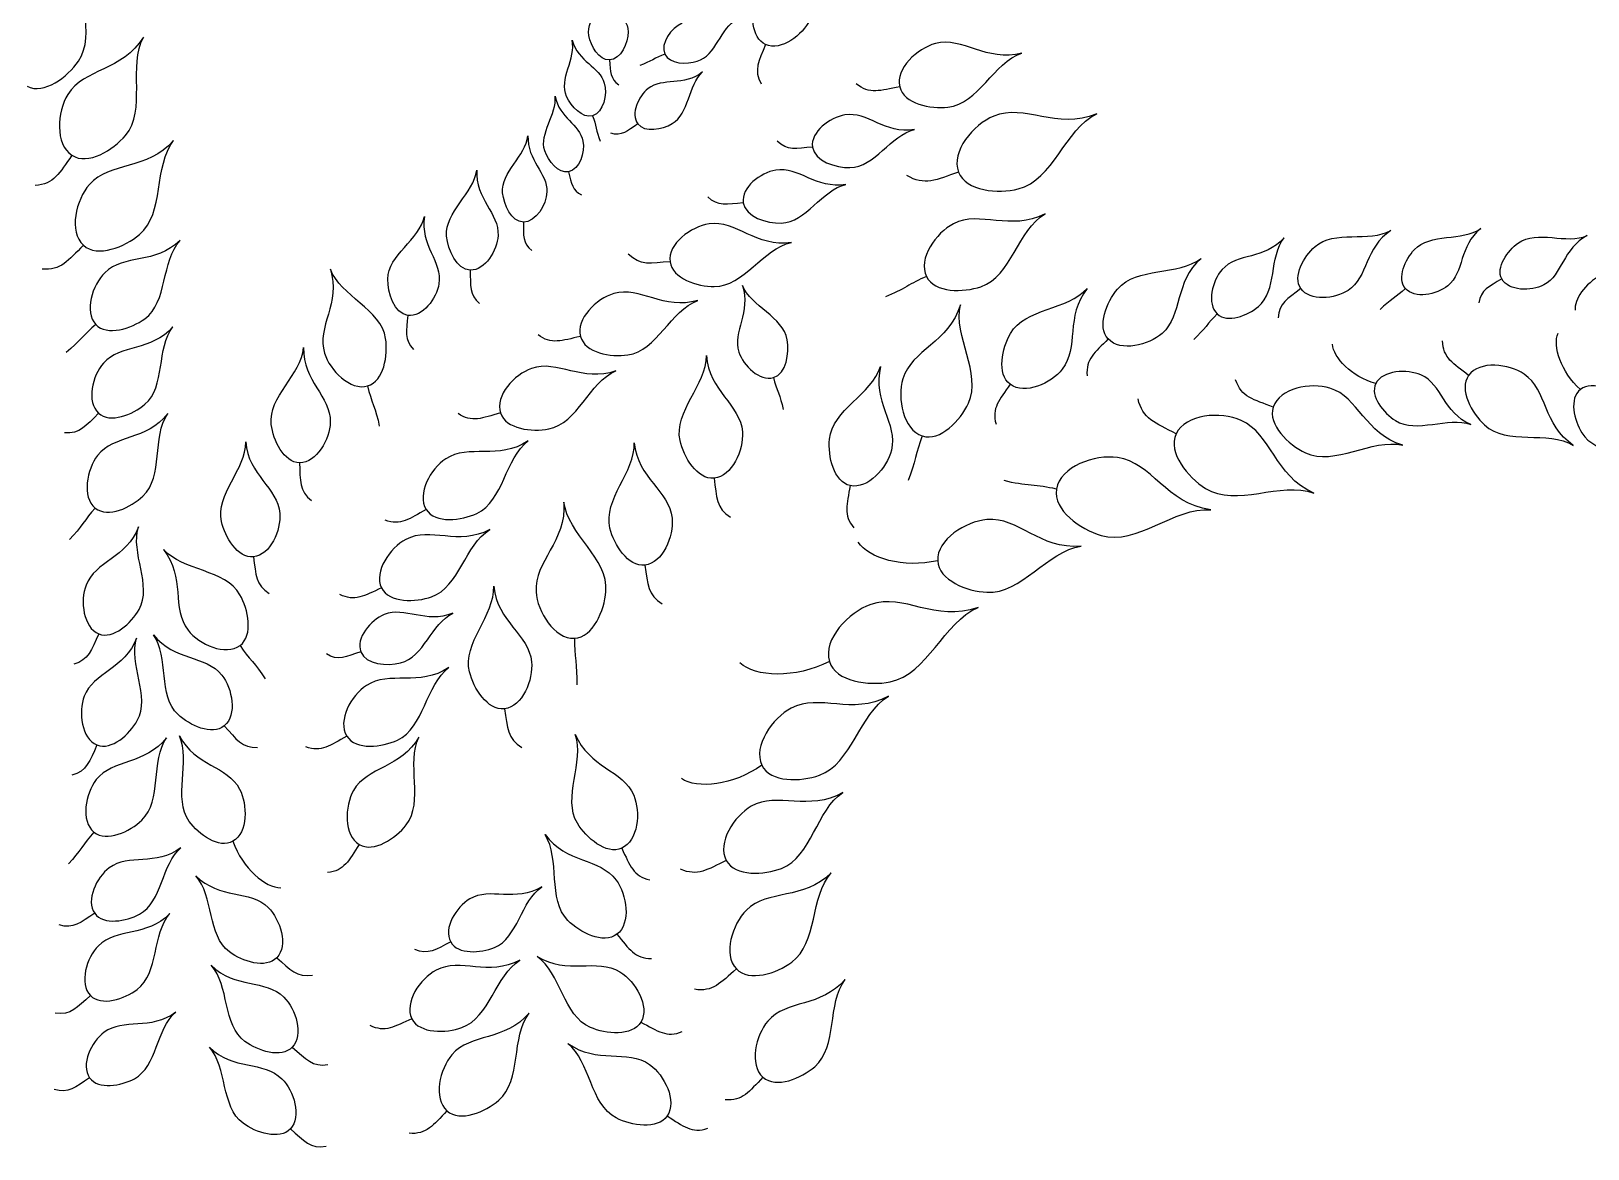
# Model space of a CAD drawing. Extents: x 5.1 to 68.9, y 5.1 to 68.9.
# Drawn here: x 36.66 to 51.06, y 36.88 to 47.22 of the extents above; entities that cross this region are included whole.
import ezdxf

# ---------------------------------------------------------------- set-up
doc = ezdxf.new("R2010")
doc.units = 0
doc.layers.add('View004', color=7, linetype='CONTINUOUS')

msp = doc.modelspace()

# ---------------------------------------------------------------- linework, layer by layer
at = {"layer": 'View004', "color": 1}
for p, q in [((42.521155, 47.011601), (42.521155, 47.011604)), ((43.453602, 47.100704), (43.453602, 47.100704)), ((42.007967, 46.957209), (42.007967, 46.957209)), ((44.695277, 46.709348), (44.695277, 46.709348)), ((41.852651, 46.441269), (41.85265, 46.441269)), ((42.270676, 46.366434), (42.270676, 46.366434)), ((43.887458, 46.150992), (43.887458, 46.150992)), ((37.033148, 46.074441), (37.033148, 46.074441)), ((41.630585, 45.921385), (41.630585, 45.921385)), ((45.239469, 45.917971), (45.239469, 45.917971)), ((43.246998, 45.635708), (43.246998, 45.635708)), ((41.211391, 45.45668), (41.211391, 45.45668)), ((37.138915, 45.241883), (37.138915, 45.241883)), ((40.720721, 45.011505), (40.720721, 45.011505)), ((42.568953, 45.089401), (42.568953, 45.089401)), ((44.942729, 44.952407), (44.942729, 44.952407)), ((48.407682, 44.840272), (48.407682, 44.840272)), ((49.375265, 44.842019), (49.375265, 44.84202)), ((50.268348, 44.929697), (50.268348, 44.929697)), ((40.142046, 44.592468), (40.142046, 44.592468)), ((47.634479, 44.605184), (47.634477, 44.605184)), ((37.253492, 44.508483), (37.253492, 44.508484)), ((41.739341, 44.397819), (41.739341, 44.397819)), ((46.625045, 44.374018), (46.625045, 44.374018)), ((43.527062, 44.016111), (43.52706, 44.016111)), ((45.717467, 43.954389), (45.717467, 43.954389)), ((49.10191, 43.960816), (49.10191, 43.960816)), ((49.961359, 44.03617), (49.961359, 44.03617)), ((39.770311, 43.938788), (39.770312, 43.938788)), ((50.995108, 43.906365), (50.995108, 43.906365)), ((37.278848, 43.686872), (37.278848, 43.686872)), ((40.999589, 43.689008), (40.999589, 43.689008)), ((48.152992, 43.743917), (48.152992, 43.743917)), ((44.904334, 43.475814), (44.904334, 43.475814)), ((47.253977, 43.495796), (47.253977, 43.495796)), ((39.140592, 43.227955), (39.140592, 43.227955)), ((42.976956, 43.084795), (42.976956, 43.084795)), ((44.237278, 43.016116), (44.237278, 43.016116)), ((46.146407, 42.983877), (46.146407, 42.983877)), ((37.248696, 42.808236), (37.248695, 42.808236)), ((40.311822, 42.795752), (40.311822, 42.795752)), ((38.71365, 42.356657), (38.71365, 42.356657)), ((42.336565, 42.279232), (42.336565, 42.279232)), ((45.046485, 42.321191), (45.046485, 42.321191)), ((39.899113, 42.0696), (39.899113, 42.0696)), ((37.281785, 41.643652), (37.281785, 41.643652)), ((38.589045, 41.536162), (38.589053, 41.536162)), ((41.683738, 41.602361), (41.683738, 41.602361)), ((39.706711, 41.477099), (39.706711, 41.477099)), ((44.044327, 41.389128), (44.044327, 41.389128)), ((41.035994, 40.950353), (41.035994, 40.950353)), ((38.443245, 40.792077), (38.443245, 40.792077)), ((39.577206, 40.69712), (39.577206, 40.69712)), ((37.265007, 40.614949), (37.265007, 40.614949)), ((43.418514, 40.429148), (43.418514, 40.429148)), ((37.237171, 39.807496), (37.237169, 39.807496)), ((38.523677, 39.723114), (38.523677, 39.723114)), ((39.692343, 39.693594), (39.692343, 39.693594)), ((42.121556, 39.658988), (42.121556, 39.658988)), ((43.090286, 39.546476), (43.090286, 39.546476)), ((37.24434, 39.056126), (37.24434, 39.056126)), ((40.538938, 38.791186), (40.538938, 38.791186)), ((42.077168, 38.862209), (42.077168, 38.862209)), ((38.929399, 38.645282), (38.929399, 38.645282)), ((43.183162, 38.541683), (43.183162, 38.541683)), ((37.204544, 38.295196), (37.204544, 38.295196)), ((40.179978, 38.079908), (40.179978, 38.079908)), ((42.299548, 38.049624), (42.299548, 38.049624)), ((39.072682, 37.81676), (39.072682, 37.81676)), ((37.196571, 37.532975), (37.196571, 37.532975)), ((43.429389, 37.538349), (43.429389, 37.538349)), ((40.50475, 37.227278), (40.50475, 37.227278)), ((42.542061, 37.179695), (42.542061, 37.179695)), ((39.054891, 37.060166), (39.054891, 37.060166))]:
    msp.add_line(p, q, dxfattribs=at)
for points in [[(37.093246, 46.94542), (37.267291, 47.19989), (37.05339, 47.587864), (37.169748, 47.86714)], [(41.818923, 47.182143), (41.787943, 47.350616), (41.984068, 47.499377), (41.987975, 47.667434)], [(41.987975, 47.667434), (41.995412, 47.460992), (42.174437, 47.37812), (42.18073, 47.219042)], [(43.453602, 47.100704), (43.319508, 47.160847), (43.314524, 47.390516), (43.357618, 47.531019)], [(42.68073, 47.298942), (42.581656, 47.252172), (42.476204, 47.111514), (42.521155, 47.011601)], [(42.82171, 46.944928), (42.993239, 46.997752), (43.036445, 47.252028), (43.190689, 47.337066)], [(43.864841, 47.329707), (43.798025, 47.187744), (43.596762, 47.036495), (43.453602, 47.100704)], [(37.694717, 47.168757), (37.499873, 46.852113), (37.146016, 46.881225), (36.994995, 46.637726)], [(37.52876, 46.258879), (37.726774, 46.495177), (37.551698, 46.902149), (37.694717, 47.168757)], [(41.611619, 46.618751), (41.540618, 46.778157), (41.699214, 46.972403), (41.662859, 47.139748)], [(41.662859, 47.139748), (41.719637, 46.937109), (41.916743, 46.897901), (41.96105, 46.741887)], [(42.007967, 46.957209), (41.910189, 46.951547), (41.836636, 47.085816), (41.818923, 47.182143)], [(42.18073, 47.219042), (42.184864, 47.114559), (42.112357, 46.963253), (42.007967, 46.957209)], [(45.826632, 47.020662), (45.496995, 46.932739), (45.27968, 47.175476), (45.025399, 47.108612)], [(42.521155, 47.011604), (42.433061, 46.978748), (42.388803, 46.941367), (42.289588, 46.906548)], [(42.521155, 47.011604), (42.563257, 46.918019), (42.723635, 46.914723), (42.82171, 46.944928)], [(43.453602, 47.100704), (43.391899, 46.946457), (43.341416, 46.862955), (43.411509, 46.735336)], [(45.025399, 47.108612), (44.858386, 47.064699), (44.654425, 46.877135), (44.695277, 46.709348)], [(45.141799, 46.519375), (45.422835, 46.551782), (45.563096, 46.933355), (45.826632, 47.020662)], [(36.617966, 46.713564), (36.774655, 46.632814), (36.993734, 46.799922), (37.093246, 46.94542)], [(42.007967, 46.957209), (42.018902, 46.847034), (42.014723, 46.78214), (42.095401, 46.728229)], [(42.871174, 46.845717), (42.695492, 46.707746), (42.502078, 46.797744), (42.36631, 46.691891)], [(42.588407, 46.367334), (42.749167, 46.459356), (42.735111, 46.725173), (42.871174, 46.845717)], [(41.96105, 46.741887), (41.99015, 46.639418), (41.95457, 46.47224), (41.852651, 46.441269)], [(42.36631, 46.691891), (42.277136, 46.622368), (42.202795, 46.456864), (42.270676, 46.366434)], [(44.695277, 46.709348), (44.515992, 46.673427), (44.415519, 46.635496), (44.291422, 46.736889)], [(44.695277, 46.709348), (44.733542, 46.552188), (44.981112, 46.500844), (45.141799, 46.519375)], [(36.994995, 46.637726), (36.895801, 46.477798), (36.875061, 46.176542), (37.033148, 46.074441)], [(41.410321, 46.115851), (41.354739, 46.27788), (41.526677, 46.454039), (41.505659, 46.620822)], [(41.505659, 46.620822), (41.543579, 46.417756), (41.732901, 46.362304), (41.762677, 46.205911)], [(41.85265, 46.441269), (41.757185, 46.412259), (41.652215, 46.527607), (41.611619, 46.618751)], [(46.518815, 46.457355), (46.14563, 46.303462), (45.853316, 46.55478), (45.565295, 46.437194)], [(41.85265, 46.441269), (41.884924, 46.35574), (41.885848, 46.299422), (41.923792, 46.204493)], [(44.187768, 46.448516), (44.048609, 46.426353), (43.867843, 46.290532), (43.887458, 46.150992)], [(44.831249, 46.31237), (44.556487, 46.26761), (44.399641, 46.482265), (44.187768, 46.448516)], [(45.565295, 46.437194), (45.376121, 46.359967), (45.165714, 46.108524), (45.239469, 45.917971)], [(45.792559, 45.763839), (46.117273, 45.845121), (46.223082, 46.314361), (46.518815, 46.457355)], [(37.033148, 46.074441), (37.181223, 45.978807), (37.415543, 46.12377), (37.52876, 46.258879)], [(41.019763, 45.726691), (41.000464, 45.918752), (41.234414, 46.067787), (41.254259, 46.256173)], [(41.254259, 46.256173), (41.243624, 46.023634), (41.437066, 45.914096), (41.429502, 45.734855)], [(42.270676, 46.366434), (42.172054, 46.298554), (42.121379, 46.249801), (42.020535, 46.278796)], [(42.270676, 46.366434), (42.334257, 46.281732), (42.49649, 46.314718), (42.588407, 46.367334)], [(44.234678, 45.960662), (44.465492, 45.964272), (44.610209, 46.26277), (44.831249, 46.31237)], [(37.973695, 46.210564), (37.72878, 45.930843), (37.384732, 46.018551), (37.195222, 45.803644)], [(37.658343, 45.341097), (37.892987, 45.54107), (37.788223, 45.971537), (37.973695, 46.210564)], [(41.630585, 45.921385), (41.534723, 45.901309), (41.442101, 46.023208), (41.410321, 46.115851)], [(41.762677, 46.205911), (41.782235, 46.103192), (41.732929, 45.942818), (41.630585, 45.921385)], [(43.887458, 46.150992), (43.73898, 46.136309), (43.654333, 46.113627), (43.561761, 46.205982)], [(43.887458, 46.150992), (43.905831, 46.020289), (44.102706, 45.958598), (44.234678, 45.960662)], [(37.033148, 46.074441), (36.918255, 45.911636), (36.867212, 45.806317), (36.693045, 45.793499)], [(44.195963, 45.805301), (43.919677, 45.758164), (43.76015, 45.97309), (43.547096, 45.937514)], [(40.501695, 45.326825), (40.481568, 45.549744), (40.754577, 45.719807), (40.779795, 45.938006)], [(40.779795, 45.938006), (40.764738, 45.668504), (40.987749, 45.539228), (40.976878, 45.33149)], [(41.630585, 45.921385), (41.657711, 45.814043), (41.663186, 45.749246), (41.750957, 45.707873)], [(43.547096, 45.937514), (43.407162, 45.91415), (43.226197, 45.776045), (43.246998, 45.635708)], [(45.239469, 45.917971), (45.034668, 45.848231), (44.922635, 45.788264), (44.761441, 45.888112)], [(45.239469, 45.917971), (45.308554, 45.739486), (45.606899, 45.717363), (45.792559, 45.763839)], [(37.195222, 45.803644), (37.07075, 45.662495), (37.000067, 45.368914), (37.138915, 45.241883)], [(41.211391, 45.45668), (41.101056, 45.459314), (41.030797, 45.616877), (41.019763, 45.726691)], [(41.429502, 45.734855), (41.424536, 45.617131), (41.329187, 45.453867), (41.211391, 45.45668)], [(43.246998, 45.635708), (43.097625, 45.619806), (43.012576, 45.596331), (42.918679, 45.688613)], [(43.598005, 45.44671), (43.830356, 45.452085), (43.9738, 45.753697), (44.195963, 45.805301)], [(43.246998, 45.635708), (43.266482, 45.504259), (43.465155, 45.443635), (43.598005, 45.44671)], [(46.040612, 45.532394), (45.720092, 45.366281), (45.440128, 45.56747), (45.192661, 45.440321)], [(39.956922, 44.928813), (39.960036, 45.152617), (40.249218, 45.293433), (40.29694, 45.507837)], [(40.29694, 45.507837), (40.254, 45.241352), (40.462392, 45.089634), (40.430024, 44.884145)], [(41.211391, 45.45668), (41.213539, 45.331937), (41.202877, 45.259439), (41.288528, 45.191471)], [(42.930101, 45.438448), (42.764452, 45.414164), (42.547701, 45.255465), (42.568953, 45.089401)], [(43.692564, 45.26724), (43.365483, 45.218105), (43.182306, 45.475425), (42.930101, 45.438448)], [(45.192661, 45.440321), (45.030123, 45.356814), (44.862208, 45.116443), (44.942729, 44.952407)], [(45.447472, 44.858073), (45.730451, 44.955728), (45.788249, 45.382011), (46.040612, 45.532394)], [(49.458572, 45.200931), (49.604224, 45.358812), (49.901048, 45.274079), (50.072543, 45.396656)], [(50.072543, 45.396656), (49.871087, 45.233809), (49.922723, 44.991877), (49.76791, 44.865827)], [(37.138915, 45.241883), (37.268971, 45.122897), (37.524183, 45.226759), (37.658343, 45.341097)], [(38.034028, 45.28677), (37.805318, 45.062279), (37.515309, 45.160052), (37.338439, 44.987664)], [(37.706405, 44.559964), (37.921097, 44.716578), (37.859059, 45.093389), (38.034028, 45.28677)], [(40.720721, 45.011505), (40.59282, 45.015852), (40.513202, 45.199368), (40.501695, 45.326825)], [(40.976878, 45.33149), (40.96974, 45.195048), (40.857271, 45.006863), (40.720721, 45.011505)], [(42.978655, 44.85818), (43.25292, 44.859073), (43.429235, 45.211565), (43.692564, 45.26724)], [(48.252203, 45.309068), (48.070999, 45.105836), (47.819621, 45.172338), (47.679419, 45.016206)], [(48.015524, 44.674413), (48.18868, 44.81931), (48.114799, 45.135245), (48.252203, 45.309068)], [(48.539192, 45.22935), (48.717966, 45.388628), (49.038013, 45.262299), (49.24161, 45.379598)], [(49.24161, 45.379598), (49.00039, 45.22089), (49.03132, 44.946882), (48.84585, 44.823914)], [(50.268348, 44.929697), (50.209782, 45.037002), (50.322032, 45.191646), (50.421268, 45.263036)], [(50.421268, 45.263036), (50.594829, 45.387895), (50.86734, 45.245986), (51.05905, 45.331259)], [(51.05905, 45.331259), (50.830083, 45.212703), (50.832111, 44.966479), (50.655975, 44.874488)], [(37.138915, 45.241883), (36.998484, 45.100515), (36.930594, 45.005181), (36.756728, 45.021584)], [(42.568953, 45.089401), (42.392342, 45.074142), (42.291447, 45.04844), (42.182828, 45.159521)], [(46.7116, 44.836433), (46.888726, 45.045832), (47.272019, 44.954048), (47.484051, 45.119832)], [(47.484051, 45.119832), (47.236013, 44.901033), (47.31517, 44.595252), (47.124609, 44.425955)], [(48.407682, 44.840272), (48.329957, 44.952969), (48.436974, 45.138281), (48.539192, 45.22935)], [(49.375265, 44.84202), (49.295989, 44.935826), (49.375292, 45.110661), (49.458572, 45.200931)], [(37.338439, 44.987664), (37.222269, 44.874443), (37.142414, 44.626703), (37.253492, 44.508483)], [(39.425002, 45.021062), (39.522922, 44.705616), (39.29659, 44.48592), (39.371194, 44.242549)], [(39.936656, 44.378148), (39.894338, 44.648747), (39.519745, 44.769535), (39.425002, 45.021062)], [(40.720721, 45.011505), (40.72175, 44.866841), (40.708537, 44.782906), (40.807053, 44.703093)], [(42.568953, 45.089401), (42.588858, 44.933854), (42.82184, 44.857668), (42.978655, 44.85818)], [(47.679419, 45.016206), (47.587333, 44.91366), (47.533632, 44.699129), (47.634479, 44.605184)], [(51.189915, 44.965363), (51.03428, 44.886403), (50.935819, 44.734679), (50.947838, 44.641561)], [(40.142046, 44.592468), (40.015286, 44.610064), (39.955141, 44.80085), (39.956922, 44.928813)], [(40.430024, 44.884145), (40.408767, 44.74918), (40.277377, 44.573682), (40.142046, 44.592468)], [(42.827306, 44.730177), (42.510236, 44.636036), (42.293055, 44.865384), (42.048443, 44.793695)], [(43.239052, 44.870011), (43.320833, 44.621093), (43.144186, 44.443887), (43.206538, 44.251832)], [(43.653261, 44.366762), (43.616163, 44.580834), (43.31748, 44.671749), (43.239052, 44.870011)], [(44.942729, 44.952407), (44.797718, 44.892707), (44.726032, 44.82792), (44.562592, 44.764328)], [(44.942729, 44.952407), (45.018151, 44.798759), (45.285674, 44.802237), (45.447472, 44.858073)], [(45.720416, 44.424825), (45.857485, 44.662384), (46.25099, 44.640219), (46.430163, 44.841064)], [(46.430163, 44.841064), (46.224984, 44.581646), (46.357254, 44.294814), (46.199834, 44.09433)], [(46.625045, 44.374018), (46.518766, 44.489325), (46.610324, 44.716707), (46.7116, 44.836433)], [(48.407682, 44.840272), (48.284004, 44.74725), (48.203448, 44.705146), (48.197597, 44.569641)], [(48.84585, 44.823914), (48.724036, 44.743147), (48.490663, 44.719955), (48.407682, 44.840272)], [(49.375265, 44.84202), (49.294279, 44.763894), (49.231058, 44.735429), (49.142208, 44.646311)], [(49.76791, 44.865827), (49.66623, 44.783037), (49.4599, 44.741871), (49.375265, 44.842019)], [(50.268348, 44.929697), (50.14987, 44.858566), (50.074418, 44.828652), (50.056641, 44.70885)], [(50.655975, 44.874488), (50.540291, 44.814067), (50.330874, 44.815137), (50.268348, 44.929697)], [(42.048443, 44.793695), (41.88778, 44.746613), (41.695204, 44.559315), (41.739341, 44.397819)], [(42.177216, 44.225817), (42.448691, 44.26484), (42.574277, 44.638425), (42.827306, 44.730177)], [(45.256739, 44.690986), (45.151504, 44.338498), (44.805842, 44.275808), (44.723781, 44.004442)], [(45.33086, 43.778875), (45.459678, 44.05538), (45.188239, 44.399579), (45.256739, 44.690986)], [(47.634477, 44.605184), (47.728935, 44.517188), (47.91652, 44.591564), (48.015524, 44.674413)], [(37.253492, 44.508484), (37.357535, 44.397751), (37.583653, 44.47042), (37.706405, 44.559964)], [(40.142046, 44.592468), (40.128058, 44.448479), (40.106207, 44.366367), (40.195909, 44.276763)], [(47.634477, 44.605184), (47.54834, 44.524127), (47.515243, 44.459198), (47.417166, 44.370444)], [(37.253492, 44.508484), (37.145991, 44.420033), (37.10204, 44.346372), (36.979915, 44.249817)], [(37.967959, 44.486519), (37.765781, 44.255609), (37.481769, 44.328012), (37.325329, 44.150606)], [(37.707636, 43.768774), (37.901334, 43.933851), (37.814851, 44.289202), (37.967959, 44.486519)], [(41.739341, 44.397819), (41.566568, 44.358149), (41.470227, 44.318667), (41.347217, 44.413564)], [(41.739341, 44.397819), (41.780683, 44.246552), (42.021996, 44.203504), (42.177216, 44.225817)], [(45.717467, 43.954389), (45.592378, 44.04896), (45.642044, 44.288998), (45.720416, 44.424825)], [(47.124609, 44.425955), (46.999451, 44.31476), (46.73851, 44.250914), (46.625045, 44.374018)], [(50.995108, 43.906365), (50.815528, 44.068483), (50.738848, 44.307209), (50.788719, 44.427433)], [(38.878744, 43.582665), (38.848267, 43.837886), (39.156027, 44.042131), (39.177757, 44.293434)], [(39.177757, 44.293434), (39.169388, 43.983576), (39.429656, 43.842559), (39.424049, 43.603737)], [(39.371194, 44.242549), (39.42019, 44.082702), (39.609595, 43.89272), (39.770311, 43.938788)], [(39.770312, 43.938788), (39.920849, 43.98194), (39.960854, 44.223431), (39.936656, 44.378148)], [(43.206538, 44.251832), (43.247488, 44.125689), (43.400191, 43.977476), (43.527062, 44.016111)], [(43.52706, 44.016111), (43.645895, 44.052303), (43.674473, 44.244363), (43.653261, 44.366762)], [(46.625045, 44.374018), (46.499744, 44.248624), (46.415158, 44.187915), (46.430321, 44.033295)], [(49.10191, 43.960816), (48.877097, 44.025324), (48.709104, 44.200069), (48.701345, 44.325658)], [(49.961359, 44.03617), (49.817914, 44.147435), (49.724161, 44.198224), (49.719661, 44.357265)], [(37.325329, 44.150606), (37.222577, 44.034088), (37.164228, 43.791737), (37.278848, 43.686872)], [(41.287301, 44.100692), (41.129356, 44.04517), (40.946965, 43.847941), (40.999589, 43.689008)], [(42.068434, 44.078494), (41.756792, 43.9677), (41.527776, 44.18523), (41.287301, 44.100692)], [(42.662113, 43.434356), (42.603295, 43.702241), (42.908966, 43.951044), (42.905997, 44.220178)], [(42.905997, 44.220178), (42.929224, 43.890244), (43.220242, 43.767458), (43.239039, 43.513251)], [(44.044738, 43.445357), (44.070864, 43.718375), (44.438085, 43.861507), (44.517755, 44.118596)], [(44.517755, 44.118596), (44.438731, 43.797424), (44.678104, 43.591345), (44.618076, 43.343613)], [(46.199834, 44.09433), (46.096443, 43.962651), (45.851014, 43.853423), (45.717467, 43.954389)], [(49.520159, 44.040339), (49.39144, 44.097676), (49.164024, 44.08503), (49.10191, 43.960816)], [(50.475588, 44.047717), (50.334115, 44.144575), (50.060788, 44.175847), (49.961359, 44.03617)], [(41.445956, 43.540427), (41.714985, 43.593766), (41.820618, 43.973476), (42.068434, 44.078494)], [(43.52706, 44.016111), (43.552986, 43.90529), (43.591078, 43.846409), (43.617654, 43.721932)], [(44.723781, 44.004442), (44.669883, 43.82621), (44.727141, 43.532964), (44.904334, 43.475814)], [(45.717467, 43.954389), (45.61646, 43.808712), (45.544017, 43.733929), (45.586433, 43.58447)], [(48.152992, 43.743917), (47.970738, 43.812268), (47.858591, 43.834483), (47.803439, 43.995916)], [(48.67591, 43.919166), (48.500255, 43.973392), (48.21042, 43.91855), (48.152992, 43.743917)], [(49.10191, 43.960816), (49.043731, 43.844469), (49.173491, 43.687609), (49.2849, 43.617804)], [(49.981122, 43.580956), (49.726409, 43.693351), (49.71614, 43.953045), (49.520159, 44.040339)], [(49.961359, 44.03617), (49.868228, 43.905338), (49.990521, 43.686113), (50.108828, 43.577513)], [(50.930101, 43.389034), (50.649932, 43.579394), (50.690988, 43.90025), (50.475588, 44.047717)], [(51.41989, 43.790166), (51.326343, 43.901946), (51.109279, 43.993556), (50.995108, 43.906365)], [(39.770312, 43.938788), (39.800696, 43.798564), (39.847484, 43.723557), (39.878401, 43.566108)], [(47.253977, 43.495796), (47.061839, 43.595246), (46.940995, 43.63454), (46.901398, 43.819973)], [(49.35068, 43.389098), (49.00328, 43.494995), (48.943353, 43.83661), (48.67591, 43.919166)], [(50.995108, 43.906365), (50.888168, 43.824697), (50.93745, 43.619966), (51.009245, 43.504468)], [(37.278848, 43.686872), (37.162922, 43.570173), (37.106878, 43.491475), (36.963352, 43.505016)], [(37.919971, 43.68251), (37.722808, 43.429862), (37.422451, 43.488602), (37.269816, 43.29443)], [(37.278848, 43.686872), (37.386208, 43.588649), (37.596886, 43.674387), (37.707636, 43.768774)], [(37.690888, 42.918897), (37.883093, 43.102413), (37.771985, 43.467776), (37.919971, 43.68251)], [(40.999589, 43.689008), (40.829159, 43.640247), (40.735043, 43.59572), (40.607182, 43.683972)], [(40.999589, 43.689008), (41.048881, 43.540141), (41.292135, 43.509928), (41.445956, 43.540427)], [(44.904334, 43.475814), (45.070326, 43.422282), (45.257209, 43.620778), (45.33086, 43.778875)], [(47.854186, 43.620308), (47.66747, 43.703299), (47.340368, 43.680963), (47.253977, 43.495796)], [(48.152992, 43.743917), (48.099201, 43.580343), (48.294105, 43.394714), (48.449769, 43.321103)], [(49.2849, 43.617804), (49.479748, 43.495716), (49.768565, 43.660311), (49.981122, 43.580956)], [(39.140592, 43.227955), (38.993631, 43.228715), (38.896168, 43.436738), (38.878744, 43.582665)], [(39.424049, 43.603737), (39.420369, 43.44688), (39.29749, 43.227144), (39.140592, 43.227955)], [(48.529051, 42.94639), (48.159598, 43.109037), (48.138471, 43.493956), (47.854186, 43.620308)], [(50.108828, 43.577513), (50.315741, 43.387573), (50.693339, 43.530168), (50.930101, 43.389034)], [(38.417038, 42.682855), (38.360727, 42.933645), (38.646085, 43.168172), (38.642108, 43.420381)], [(38.642108, 43.420381), (38.66534, 43.111282), (38.938617, 42.997505), (38.957362, 42.759354)], [(41.256544, 43.429493), (40.980431, 43.247402), (40.706046, 43.403867), (40.492758, 43.264285)], [(40.780767, 42.758203), (41.02924, 42.874318), (41.041024, 43.26827), (41.256544, 43.429493)], [(42.013368, 42.621084), (41.948096, 42.88747), (42.247667, 43.143585), (42.238197, 43.412569)], [(42.238197, 43.412569), (42.269387, 43.083292), (42.563287, 42.967573), (42.58822, 42.713894)], [(42.976956, 43.084795), (42.820806, 43.070371), (42.695741, 43.281189), (42.662113, 43.434356)], [(43.239039, 43.513251), (43.251388, 43.346288), (43.143665, 43.100194), (42.976956, 43.084795)], [(44.237278, 43.016116), (44.084222, 43.05025), (44.029798, 43.289254), (44.044738, 43.445357)], [(44.904334, 43.475814), (44.845396, 43.327283), (44.842112, 43.228878), (44.772979, 43.064087)], [(47.253977, 43.495796), (47.173058, 43.322356), (47.363704, 43.091805), (47.525803, 42.990053)], [(48.449769, 43.321103), (48.722019, 43.192356), (49.063375, 43.458381), (49.35068, 43.389098)], [(51.009245, 43.504468), (51.134812, 43.302465), (51.47799, 43.324143), (51.639432, 43.153799)], [(37.269816, 43.29443), (37.169563, 43.1669), (37.123019, 42.910803), (37.248696, 42.808236)], [(39.140592, 43.227955), (39.146558, 43.061931), (39.134168, 42.965145), (39.249893, 42.876787)], [(40.492758, 43.264285), (40.35267, 43.172611), (40.222724, 42.937493), (40.311822, 42.795752)], [(44.618076, 43.343613), (44.578652, 43.180902), (44.400682, 42.979674), (44.237278, 43.016116)], [(46.7111, 43.276209), (46.50137, 43.306857), (46.180885, 43.193012), (46.146407, 42.983877)], [(47.573793, 42.791897), (47.15924, 42.850973), (47.030424, 43.229551), (46.7111, 43.276209)], [(42.976956, 43.084795), (43.000499, 42.909097), (42.997372, 42.805027), (43.129429, 42.723186)], [(44.237278, 43.016116), (44.205832, 42.841659), (44.170955, 42.743556), (44.271569, 42.625177)], [(46.146407, 42.983877), (45.969264, 43.025199), (45.857929, 43.012317), (45.660763, 43.06238)], [(46.146407, 42.983877), (46.114115, 42.787988), (46.36906, 42.611045), (46.559451, 42.554768)], [(47.525803, 42.990053), (47.809308, 42.81209), (48.221096, 43.06071), (48.529051, 42.94639)], [(37.248695, 42.808236), (37.153774, 42.706403), (37.119904, 42.627597), (37.011553, 42.515803)], [(37.248695, 42.808236), (37.366411, 42.712165), (37.580994, 42.813996), (37.690888, 42.918897)], [(40.311822, 42.795752), (40.157993, 42.707657), (40.077252, 42.641919), (39.931999, 42.697041)], [(40.311822, 42.795752), (40.395276, 42.662988), (40.638699, 42.691811), (40.780767, 42.758203)], [(41.586274, 42.863841), (41.611726, 42.496861), (41.310193, 42.316613), (41.328809, 42.033722)], [(41.976436, 42.036065), (41.999782, 42.340209), (41.624633, 42.56696), (41.586274, 42.863841)], [(46.559451, 42.554768), (46.892438, 42.456338), (47.234193, 42.819912), (47.573793, 42.791897)], [(38.71365, 42.356657), (38.567376, 42.342446), (38.449234, 42.539461), (38.417038, 42.682855)], [(38.957362, 42.759354), (38.969676, 42.602937), (38.869815, 42.371829), (38.71365, 42.356657)], [(42.58822, 42.713894), (42.604599, 42.547278), (42.502853, 42.298654), (42.336565, 42.279232)], [(45.501042, 42.702), (45.305576, 42.684282), (45.037635, 42.514425), (45.046485, 42.321191)], [(46.373612, 42.456533), (45.987541, 42.420178), (45.798647, 42.728981), (45.501042, 42.702)], [(37.648799, 42.633404), (37.539832, 42.346487), (37.248399, 42.315309), (37.163641, 42.094486)], [(37.655099, 41.869934), (37.779076, 42.092194), (37.574108, 42.395082), (37.648799, 42.633404)], [(40.124651, 42.51837), (39.976329, 42.440718), (39.824187, 42.219316), (39.899113, 42.0696)], [(40.900862, 42.6087), (40.608385, 42.454255), (40.350475, 42.636601), (40.124651, 42.51837)], [(40.362203, 41.986733), (40.62077, 42.078194), (40.670717, 42.469146), (40.900862, 42.6087)], [(42.336565, 42.279232), (42.180808, 42.261039), (42.050687, 42.468774), (42.013368, 42.621084)], [(38.587913, 42.005957), (38.451951, 42.243714), (38.058907, 42.223097), (37.880756, 42.424354)], [(37.880756, 42.424354), (38.08465, 42.164505), (37.951459, 41.878581), (38.107887, 41.677769)], [(45.046485, 42.321191), (44.7293, 42.246918), (44.406324, 42.345285), (44.311578, 42.492727)], [(45.501998, 42.028403), (45.821861, 42.012306), (46.061244, 42.408639), (46.373612, 42.456533)], [(38.71365, 42.356657), (38.736494, 42.192104), (38.734025, 42.094559), (38.858148, 42.018447)], [(42.336565, 42.279232), (42.364346, 42.104154), (42.363733, 42.000038), (42.497729, 41.921411)], [(45.046485, 42.321191), (45.054774, 42.140196), (45.319111, 42.037605), (45.501998, 42.028403)], [(37.163641, 42.094486), (37.10797, 41.949451), (37.137793, 41.701965), (37.281785, 41.643652)], [(40.712797, 41.292206), (40.647525, 41.558592), (40.947096, 41.814707), (40.937626, 42.083691)], [(40.937626, 42.083691), (40.968817, 41.754414), (41.262716, 41.638695), (41.287649, 41.385016)], [(38.589053, 41.536162), (38.714333, 41.63012), (38.665662, 41.870016), (38.587913, 42.005957)], [(39.899113, 42.0696), (39.737463, 41.996845), (39.650726, 41.93925), (39.511505, 42.008203)], [(39.899113, 42.0696), (39.969294, 41.929366), (40.214364, 41.934437), (40.362203, 41.986733)], [(41.328809, 42.033722), (41.341031, 41.84792), (41.497744, 41.593536), (41.683738, 41.602361)], [(41.683738, 41.602361), (41.857952, 41.610629), (41.963089, 41.862165), (41.976436, 42.036065)], [(45.420454, 41.887567), (45.019323, 41.745778), (44.735843, 42.023948), (44.426351, 41.91576)], [(37.281785, 41.643652), (37.416658, 41.589031), (37.584215, 41.742853), (37.655099, 41.869934)], [(39.923767, 41.822168), (39.797905, 41.770944), (39.657797, 41.603876), (39.706711, 41.477099)], [(40.557906, 41.834894), (40.309615, 41.732816), (40.115396, 41.900161), (39.923767, 41.822168)], [(40.074424, 41.3742), (40.290429, 41.428023), (40.361132, 41.740009), (40.557906, 41.834894)], [(44.426351, 41.91576), (44.223076, 41.844705), (43.983306, 41.592395), (44.044327, 41.389128)], [(44.607255, 41.199202), (44.951938, 41.267493), (45.100837, 41.753182), (45.420454, 41.887567)], [(37.281785, 41.643652), (37.21383, 41.493853), (37.188746, 41.400552), (37.049507, 41.363194)], [(38.107887, 41.677769), (38.210627, 41.545874), (38.455294, 41.435852), (38.589045, 41.536162)], [(37.631828, 41.604773), (37.522917, 41.317835), (37.23149, 41.2866), (37.146775, 41.065761)], [(37.638277, 40.841304), (37.76221, 41.063588), (37.557183, 41.366437), (37.631828, 41.604773)], [(38.014968, 40.896779), (37.8281, 41.073265), (37.933639, 41.427233), (37.789374, 41.634146)], [(37.789374, 41.634146), (37.981403, 41.390821), (38.271602, 41.449218), (38.420255, 41.262217)], [(38.589053, 41.536162), (38.667407, 41.415969), (38.737852, 41.362557), (38.822843, 41.226461)], [(41.683738, 41.602361), (41.680798, 41.442591), (41.712334, 41.349318), (41.705572, 41.17074)], [(39.706711, 41.477099), (39.57046, 41.430866), (39.495912, 41.391066), (39.388783, 41.457584)], [(39.706711, 41.477099), (39.752526, 41.358351), (39.950921, 41.343425), (40.074424, 41.3742)], [(41.287649, 41.385016), (41.304028, 41.2184), (41.202282, 40.969776), (41.035994, 40.950353)], [(44.044327, 41.389128), (43.726627, 41.225383), (43.356661, 41.24381), (43.216461, 41.375409)], [(44.044327, 41.389128), (44.101483, 41.198734), (44.410177, 41.160153), (44.607255, 41.199202)], [(38.420255, 41.262217), (38.517892, 41.139397), (38.564259, 40.891943), (38.443245, 40.792077)], [(40.521928, 41.330861), (40.245815, 41.14877), (39.97143, 41.305235), (39.758142, 41.165653)], [(40.046151, 40.659571), (40.294624, 40.775686), (40.306408, 41.169638), (40.521928, 41.330861)], [(41.035994, 40.950353), (40.880238, 40.932161), (40.750117, 41.139896), (40.712797, 41.292206)], [(39.758142, 41.165653), (39.618054, 41.073979), (39.488108, 40.838861), (39.577206, 40.69712)], [(44.590897, 41.065623), (44.248679, 40.883252), (43.955343, 41.095371), (43.691141, 40.955752)], [(37.146775, 41.065761), (37.091132, 40.920715), (37.121004, 40.673235), (37.265007, 40.614949)], [(41.035994, 40.950353), (41.063775, 40.775276), (41.063162, 40.67116), (41.197158, 40.592533)], [(43.691141, 40.955752), (43.517612, 40.864054), (43.335858, 40.604035), (43.418514, 40.429148)], [(43.951688, 40.334585), (44.253035, 40.443036), (44.321134, 40.901017), (44.590897, 41.065623)], [(37.265007, 40.614949), (37.399891, 40.560355), (37.567417, 40.71421), (37.638277, 40.841304)], [(38.443245, 40.792077), (38.329895, 40.698536), (38.121812, 40.79587), (38.014968, 40.896779)], [(38.443245, 40.792077), (38.554161, 40.668395), (38.606635, 40.586129), (38.7521, 40.592392)], [(37.908446, 40.68177), (37.711283, 40.429122), (37.410926, 40.487862), (37.258291, 40.29369)], [(37.679363, 39.918157), (37.871567, 40.101673), (37.760459, 40.467036), (37.908446, 40.68177)], [(38.119359, 39.907784), (37.966317, 40.121542), (38.133812, 40.462719), (38.028288, 40.699693)], [(38.028288, 40.699693), (38.174484, 40.416938), (38.47156, 40.423504), (38.584976, 40.206004)], [(39.577206, 40.69712), (39.423377, 40.609025), (39.342636, 40.543287), (39.197383, 40.598409)], [(39.577206, 40.69712), (39.66066, 40.564356), (39.904083, 40.593179), (40.046151, 40.659571)], [(40.24423, 40.688355), (40.081502, 40.400405), (39.76596, 40.414564), (39.639767, 40.193091)], [(40.126833, 39.873976), (40.295041, 40.090605), (40.125918, 40.446604), (40.24423, 40.688355)], [(41.711603, 39.889766), (41.570354, 40.124862), (41.780617, 40.45822), (41.691897, 40.712327)], [(41.691897, 40.712327), (41.819223, 40.407066), (42.13421, 40.383596), (42.233166, 40.148687)], [(37.265007, 40.614949), (37.197081, 40.465137), (37.172016, 40.371832), (37.032784, 40.334447)], [(43.418514, 40.429148), (43.154475, 40.238343), (42.818541, 40.204604), (42.674281, 40.304127)], [(43.418514, 40.429148), (43.495934, 40.265337), (43.779389, 40.272574), (43.951688, 40.334585)], [(37.258291, 40.29369), (37.158038, 40.16616), (37.111494, 39.910064), (37.237171, 39.807496)], [(38.584976, 40.206004), (38.65947, 40.063152), (38.661052, 39.802742), (38.523677, 39.723114)], [(39.639767, 40.193091), (39.556881, 40.04763), (39.548422, 39.779125), (39.692343, 39.693594)], [(42.233166, 40.148687), (42.298163, 39.9944), (42.274628, 39.726795), (42.121556, 39.658988)], [(44.169824, 40.174926), (43.854527, 39.994682), (43.564784, 40.185314), (43.321303, 40.047263)], [(43.601543, 39.472558), (43.881941, 39.582435), (43.922385, 40.013315), (44.169824, 40.174926)], [(37.237169, 39.807496), (37.354886, 39.711425), (37.569469, 39.813256), (37.679363, 39.918157)], [(43.321303, 40.047263), (43.161384, 39.956593), (43.002556, 39.708026), (43.090286, 39.546476)], [(37.237169, 39.807496), (37.142249, 39.705663), (37.108379, 39.626857), (37.000028, 39.515063)], [(38.523677, 39.723114), (38.395002, 39.64853), (38.206862, 39.785563), (38.119359, 39.907784)], [(39.692343, 39.693594), (39.82715, 39.61348), (40.030659, 39.750115), (40.126833, 39.873976)], [(41.624463, 38.990181), (41.43192, 39.1855), (41.557954, 39.558934), (41.412001, 39.785075)], [(41.412001, 39.785075), (41.607499, 39.518286), (41.919181, 39.569497), (42.070571, 39.364422)], [(42.121556, 39.658988), (41.978178, 39.595476), (41.792363, 39.755345), (41.711603, 39.889766)], [(38.04179, 39.663307), (37.808555, 39.488601), (37.558988, 39.611741), (37.378765, 39.477735)], [(37.658749, 39.04783), (37.871155, 39.163053), (37.860745, 39.51015), (38.04179, 39.663307)], [(38.523677, 39.723114), (38.61312, 39.471108), (38.824361, 39.291704), (38.968225, 39.291692)], [(39.692343, 39.693594), (39.595596, 39.545054), (39.553707, 39.449735), (39.399297, 39.432571)], [(42.121556, 39.658988), (42.199949, 39.499996), (42.230205, 39.400372), (42.381477, 39.364964)], [(43.090286, 39.546476), (42.91556, 39.46069), (42.822489, 39.394295), (42.667169, 39.46485)], [(43.090286, 39.546476), (43.17246, 39.395158), (43.441222, 39.409732), (43.601543, 39.472558)], [(37.378765, 39.477735), (37.260393, 39.389721), (37.158506, 39.176087), (37.24434, 39.056126)], [(38.491681, 38.69807), (38.285067, 38.850967), (38.347564, 39.215009), (38.179613, 39.403205)], [(38.179613, 39.403205), (38.399336, 39.184564), (38.68048, 39.277211), (38.850408, 39.109309)], [(42.070571, 39.364422), (42.170006, 39.22973), (42.210019, 38.964089), (42.077168, 38.862209)], [(44.061614, 39.429756), (43.804186, 39.17357), (43.474775, 39.282104), (43.275686, 39.085369)], [(43.696017, 38.603558), (43.93809, 38.782714), (43.864843, 39.209244), (44.061614, 39.429756)], [(41.382075, 39.300487), (41.13578, 39.154343), (40.904894, 39.300945), (40.714685, 39.188986)], [(40.942986, 38.739438), (41.162664, 38.829655), (41.189045, 39.169901), (41.382075, 39.300487)], [(37.24434, 39.056126), (37.113695, 38.970537), (37.046152, 38.908464), (36.915497, 38.949283)], [(37.24434, 39.056126), (37.324738, 38.943763), (37.537304, 38.981948), (37.658749, 39.04783)], [(37.939221, 39.053193), (37.723891, 38.834496), (37.444597, 38.923378), (37.278054, 38.75542)], [(37.637386, 38.351892), (37.840403, 38.505364), (37.774841, 38.865163), (37.939221, 39.053193)], [(38.850408, 39.109309), (38.962019, 38.999032), (39.037616, 38.75889), (38.929399, 38.645282)], [(40.714685, 39.188986), (40.589754, 39.115453), (40.467702, 38.917439), (40.538938, 38.791186)], [(43.275686, 39.085369), (43.144922, 38.956156), (43.056362, 38.674786), (43.183162, 38.541683)], [(42.077168, 38.862209), (41.952731, 38.76678), (41.734551, 38.878504), (41.624463, 38.990181)], [(40.538938, 38.791186), (40.402271, 38.721314), (40.329737, 38.667775), (40.206372, 38.721419)], [(40.538938, 38.791186), (40.605662, 38.672928), (40.817383, 38.687854), (40.942986, 38.739438)], [(42.077168, 38.862209), (42.19073, 38.726092), (42.243551, 38.636368), (42.398907, 38.637502)], [(37.278054, 38.75542), (37.168666, 38.645107), (37.09625, 38.406581), (37.204544, 38.295196)], [(38.929399, 38.645282), (38.828036, 38.538869), (38.609815, 38.610648), (38.491681, 38.69807)], [(38.929399, 38.645282), (39.054297, 38.535737), (39.116222, 38.460329), (39.259898, 38.483925)], [(41.180044, 38.622124), (40.888049, 38.466769), (40.629572, 38.648311), (40.404118, 38.529378)], [(40.643324, 37.998484), (40.901604, 38.09075), (40.950335, 38.481855), (41.180044, 38.622124)], [(41.831788, 37.999424), (41.580269, 38.108787), (41.557851, 38.502278), (41.338055, 38.657622)], [(41.338055, 38.657622), (41.618986, 38.483054), (41.889044, 38.646871), (42.106024, 38.5131)], [(38.634964, 37.869548), (38.42835, 38.022445), (38.490846, 38.386487), (38.322895, 38.574683)], [(38.322895, 38.574683), (38.542618, 38.356042), (38.823762, 38.448689), (38.993691, 38.280786)], [(40.404118, 38.529378), (40.256039, 38.451265), (40.104586, 38.229391), (40.179978, 38.079908)], [(42.106024, 38.5131), (42.248537, 38.425242), (42.384785, 38.19372), (42.299548, 38.049624)], [(43.183162, 38.541683), (43.036831, 38.413325), (42.96428, 38.324969), (42.795939, 38.352607)], [(43.183162, 38.541683), (43.301932, 38.417009), (43.557609, 38.501122), (43.696017, 38.603558)], [(37.204544, 38.295196), (37.305979, 38.190865), (37.521309, 38.264141), (37.637386, 38.351892)], [(44.189904, 38.443299), (43.966726, 38.181937), (43.647706, 38.259066), (43.474998, 38.058249)], [(43.908377, 37.636008), (44.122974, 37.823538), (44.021205, 38.220233), (44.189904, 38.443299)], [(37.204544, 38.295196), (37.081994, 38.185472), (37.021446, 38.110186), (36.878957, 38.132093)], [(38.993691, 38.280786), (39.105302, 38.17051), (39.180899, 37.930368), (39.072682, 37.81676)], [(37.994022, 38.140156), (37.760786, 37.96545), (37.511219, 38.08859), (37.330996, 37.954584)], [(37.610981, 37.524679), (37.823386, 37.639902), (37.812977, 37.986999), (37.994022, 38.140156)], [(40.179978, 38.079908), (40.018556, 38.00665), (39.931998, 37.948785), (39.792563, 38.017305)], [(40.179978, 38.079908), (40.250595, 37.939893), (40.495649, 37.945728), (40.643324, 37.998484)], [(41.265265, 38.132229), (41.042087, 37.870866), (40.723067, 37.947996), (40.550359, 37.747178)], [(40.983738, 37.324938), (41.198335, 37.512468), (41.096566, 37.909162), (41.265265, 38.132229)], [(42.299548, 38.049624), (42.219709, 37.914655), (41.975597, 37.936894), (41.831788, 37.999424)], [(42.299548, 38.049624), (42.4557, 37.965716), (42.538186, 37.902182), (42.681898, 37.961207)], [(43.474998, 38.058249), (43.361562, 37.926354), (43.299591, 37.654177), (43.429389, 37.538349)], [(37.330996, 37.954584), (37.212625, 37.86657), (37.110738, 37.652936), (37.196571, 37.532975)], [(38.617173, 37.112955), (38.410558, 37.265852), (38.473055, 37.629893), (38.305104, 37.818089)], [(38.305104, 37.818089), (38.524827, 37.599448), (38.805971, 37.692096), (38.9759, 37.524193)], [(39.072682, 37.81676), (38.971319, 37.710347), (38.753098, 37.782126), (38.634964, 37.869548)], [(39.072682, 37.81676), (39.197579, 37.707214), (39.259505, 37.631806), (39.403181, 37.655403)], [(42.071976, 37.161271), (41.828436, 37.287407), (41.832702, 37.681513), (41.623925, 37.851377)], [(41.623925, 37.851377), (41.892395, 37.658195), (42.172923, 37.803358), (42.380351, 37.655208)], [(40.550359, 37.747178), (40.436923, 37.615283), (40.374952, 37.343107), (40.50475, 37.227278)], [(42.380351, 37.655208), (42.516591, 37.557905), (42.636855, 37.317691), (42.542061, 37.179695)], [(43.429389, 37.538349), (43.550967, 37.429856), (43.785678, 37.528784), (43.908377, 37.636008)], [(37.196571, 37.532975), (37.065927, 37.447386), (36.998383, 37.385313), (36.867729, 37.426132)], [(37.196571, 37.532975), (37.276969, 37.420612), (37.489535, 37.458797), (37.610981, 37.524679)], [(38.9759, 37.524193), (39.08751, 37.413916), (39.163107, 37.173774), (39.054891, 37.060166)], [(43.429389, 37.538349), (43.301204, 37.406068), (43.239543, 37.317171), (43.078645, 37.33034)], [(40.50475, 37.227278), (40.626328, 37.118786), (40.861039, 37.217713), (40.983738, 37.324938)], [(40.50475, 37.227278), (40.376565, 37.094998), (40.314904, 37.0061), (40.154006, 37.01927)], [(42.542061, 37.179695), (42.453269, 37.050439), (42.211222, 37.08915), (42.071976, 37.161271)], [(42.542061, 37.179695), (42.692175, 37.085411), (42.770172, 37.01644), (42.917549, 37.065602)], [(39.054891, 37.060166), (38.953527, 36.953754), (38.735307, 37.025532), (38.617173, 37.112955)], [(39.054891, 37.060166), (39.179788, 36.950621), (39.241714, 36.875213), (39.385389, 36.898809)]]:
    msp.add_open_spline(points, degree=3, dxfattribs=at)

doc.saveas('drawing.dxf')
